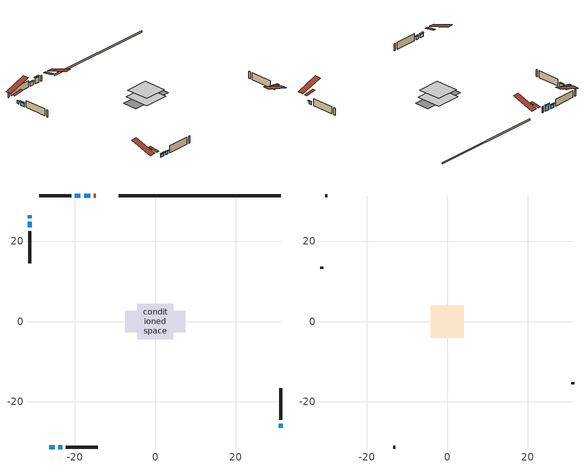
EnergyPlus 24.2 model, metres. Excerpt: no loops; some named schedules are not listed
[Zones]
conditioned space
 floor adiabatic (Floor2 construction): -4.42,-4.42 -4.42,4.42 4.42,4.42 4.42,-4.42 z0.46
 floor adiabatic (AdiabaticFloorConstruction): -4.42,-4.42 -4.42,4.42 4.42,4.42 4.42,-4.42 z0.46
 floor foundation (Slab1 construction): -7.43,-2.63 -7.43,2.63 7.43,2.63 7.43,-2.63 z0
 wall outside (AdiabaticWallConstruction 1): -14.8,31.18 -15.24,31.18 z0.46:2.49
 wall outside (AdiabaticWallConstruction): -31.18,26.36 -31.18,25.66 / -18.62,31.18 -20,31.18 / -31.18,24.73 -31.18,23.36 z0.46:1.68; 31.18,-26.36 31.18,-25.39 z0.46:1.43; -16.17,31.18 -17.7,31.18 z0.46:2.49; -26.36,-31.18 -24.99,-31.18 z0.46:1.58; -24.06,-31.18 -23.14,-31.18 z0.46:1.48
 wall outside (Wall1 construction): -20.93,31.18 -28.85,31.18 / -22.22,-31.18 -14.29,-31.18 / -31.18,22.43 -31.18,14.5 / 31.18,-24.46 31.18,-16.54 z0.46:2.9
 wall foundation (FoundationWall1 construction): 31.18,31.18 -9.05,31.18 z0:0.46
 window (WindowConstruction 6): -31.18,26.36 -31.18,25.66 z0.46:1.68
 window (WindowConstruction): 31.18,-26.36 31.18,-25.39 z0.46:1.43
 window (WindowConstruction 1): -16.17,31.18 -17.7,31.18 z0.46:2.49
 window (WindowConstruction 2): -18.63,31.18 -20,31.18 z0.46:1.68
 window (WindowConstruction 3): -31.18,24.73 -31.18,23.36 z0.46:1.68
 window (WindowConstruction 4): -26.36,-31.18 -24.99,-31.18 z0.46:1.58
 window (WindowConstruction 5): -24.06,-31.18 -23.14,-31.18 z0.46:1.47
 door (Door): -14.8,31.18 -15.24,31.18 z0.46:2.49
 ceiling adiabatic (AdiabaticFloorConstruction): 4.42,-4.42 4.42,4.42 -4.42,4.42 -4.42,-4.42 z0.46
 roof outside (Roof2 construction): -13.88,31.18,2.9 -13.88,27.69,3.48 -12.99,27.69,3.48 -12.99,31.18,2.9; -27.29,-31.18,2.9 -27.29,-27.69,3.48 -28.17,-27.69,3.48 -28.17,-31.18,2.9; -31.18,27.29,2.9 -27.69,27.29,3.48 -27.69,28.17,3.48 -31.18,28.17,2.9; 31.18,-27.29,2.9 27.69,-27.29,3.48 27.69,-28.17,3.48 31.18,-28.17,2.9
attic - vented
 floor to conditioned space (Floor1 construction Reversed): -4.05,-4.05 -4.05,4.05 4.05,4.05 4.05,-4.05 z2.9
 wall outside (Wall2 construction): -29.78,31.18 -30.25,31.18 / -13.36,-31.18 -12.89,-31.18 / -31.18,13.57 -31.18,13.1 / 31.18,-15.61 31.18,-15.14 z0.46:2.9
 roof outside (Roof1 construction): -12.06,31.18,2.9 -12.06,23.29,5.53 -9.98,23.29,5.53 -9.98,31.18,2.9; -29.1,-31.18,2.9 -29.1,-23.29,5.53 -31.18,-23.29,5.53 -31.18,-31.18,2.9; -31.18,29.1,2.9 -23.29,29.1,5.53 -23.29,31.18,5.53 -31.18,31.18,2.9; 31.18,-29.1,2.9 23.29,-29.1,5.53 23.29,-31.18,5.53 31.18,-31.18,2.9
shading: 31.18,-25.19 31.18,-26.56 31.59,-26.56 31.59,-25.19 z1.63; -17.9,31.18 -15.97,31.18 -15.97,31.59 -17.9,31.59 z2.69; -20.2,31.18 -18.42,31.18 -18.42,31.59 -20.2,31.59 z1.88; -31.18,23.16 -31.18,24.93 -31.59,24.93 -31.59,23.16 z1.88; -24.79,-31.18 -26.56,-31.18 -26.56,-31.59 -24.79,-31.59 z1.78; -22.94,-31.18 -24.26,-31.18 -24.26,-31.59 -22.94,-31.59 z1.68
[Building]
Building 1: Terrain=Suburbs
[Site:Location]
Quebec Intl AP_QC: Latitude {deg}=46.8; Longitude {deg}=-71.38; Time Zone {hr}=-5; Elevation {m}=74; Keep Site Location Information=Yes
[Site:GroundTemperature:Shallow]
0.0108218, -2.24938, -2.43038, -1.3578, 2.94801, 7.23376, 10.9493, 13.303, 13.5029, 11.5886, 7.96783, 3.81355
[Site:WaterMainsTemperature]
Calculation Method=Schedule; Temperature Schedule=mains temperature schedule
[Material] Roughness=Rough; Thermal Absorptance=0.9
Name | Thickness {m} | Conductivity {W/m-K} | Density {kg/m3} | Specific Heat {J/kg-K} | Solar Absorptance | Visible Absorptance
asphalt or fiberglass shingles | 0.00635 | 0.162714 | 1121.4 | 1465.45 | 0.4 | 0.4
ceiling loosefill ins | 0.169333 | 0.0480833 | 16.02 | 1046.75 | 0.7 | 0.7
ceiling stud and cavity | 0.1397 | 0.102768 | 65.682 | 1177.47 | 0.7 | 0.7
concrete 4.0 in. | 0.1016 | 1.803125 | 2242.8 | 837.4 | 0.7 | 0.7
concrete 8.0 in. | 0.2032 | 1.803125 | 2242.8 | 837.4 | 0.7 | 0.7
door material | 0.04445 | 0.0451087 | 512.64 | 1214.23 | 0.7 | 0.7
exterior vertical ins | 0.0725944 | 0.029427 | 32.04 | 1214.23 | 0.7 | 0.7
floor covering | 0.0127 | 0.0433444 | 54.468 | 1339.84 | 0.6 | 0.6
floor rigid ins; wall rigid ins 1 | 0.512978 | 0.029427 | 32.04 | 1214.23 | 0.7 | 0.7
floor stud and cavity | 0.1397 | 0.112392 | 92.3553 | 1139.71 | 0.7 | 0.7
floor stud and cavity 1 | 0.1397 | 1.75129 | 37.0049 | 1207.88 | 0.7 | 0.7
furniture material conditioned space 1 | 0.1524 | 0.115458 | 640.8 | 1214.23 | 0.6 | 0.6
gypsum board | 0.0127 | 0.160291 | 801 | 837.4 | 0.6 | 0.6
gypsum board 1 | 0.0127 | 0.160291 | 801 | 837.4 | 0.7 | 0.7
osb sheathing 0.5 in. | 0.0127 | 0.115458 | 512.64 | 1214.23 | 0.7 | 0.7
osb sheathing 0.75 in. | 0.01905 | 0.115458 | 512.64 | 1214.23 | 0.7 | 0.7
roof rigid ins; wall rigid ins | 0.051816 | 0.029427 | 32.04 | 1214.23 | 0.7 | 0.7
roof stud and cavity | 0.2032 | 0.182577 | 78.34581 | 1123.46 | 0.7 | 0.7
wall stud and cavity | 0.1397 | 0.110499 | 139.0536 | 1170.24 | 0.7 | 0.7
wall stud and cavity 1 | 0.0889 | 6.1454 | 50.32683 | 1063.81 | 0.6 | 0.6
wall stud and cavity 2 | 0.0889 | 0.380278 | 52.3479 | 1209.89 | 0.7 | 0.7
wall stud and cavity 3 | 0.0889 | 0.391764 | 83.0341 | 1211.67 | 0.7 | 0.7
wood siding | 0.0254 | 0.102417 | 544.68 | 1172.36 | 0.4 | 0.4
wood siding 1 | 0.00254 | 0.102417 | 544.68 | 1172.36 | 0.4 | 0.4
wood siding 2; wood siding 3 | 0.0254 | 0.102417 | 544.68 | 1172.36 | 0.7 | 0.7
[WindowMaterial:SimpleGlazingSystem]
Name | U-Factor {W/m2-K} | Solar Heat Gain Coefficient
WindowMaterial | 2.42678 | 0.53
WindowMaterial 1 | 2.24395 | 0.54
WindowMaterial 2 | 1.78914 | 0.51
WindowMaterial 3 | 1.80901 | 0.51
WindowMaterial 4 | 2.42791 | 0.53
WindowMaterial 5 | 1.58757 | 0.52
[Construction]
AdiabaticFloorConstruction: floor stud and cavity 1, floor rigid ins, osb sheathing 0.75 in., floor covering
AdiabaticWallConstruction: wood siding 2, wall rigid ins 1, wall stud and cavity 2, gypsum board
AdiabaticWallConstruction 1: wood siding 3, wall rigid ins 1, wall stud and cavity 2, gypsum board
Door: door material
Floor1 construction Reversed: gypsum board, ceiling stud and cavity, ceiling loosefill ins
Floor2 construction: floor stud and cavity, osb sheathing 0.75 in., floor covering
FoundationWall1 construction: concrete 8.0 in., gypsum board 1
furniture construction conditioned space 1: furniture material conditioned space 1
PartitionWallConstruction: gypsum board, wall stud and cavity 3, gypsum board
Roof1 construction: asphalt or fiberglass shingles
Roof2 construction: asphalt or fiberglass shingles, roof rigid ins, osb sheathing 0.75 in., roof stud and cavity, gypsum board
Slab1 construction: concrete 4.0 in.
Wall1 construction: wood siding, wall rigid ins, osb sheathing 0.5 in., wall stud and cavity, gypsum board
Wall2 construction: wood siding 1, wall stud and cavity 1
WindowConstruction: WindowMaterial
WindowConstruction 1: WindowMaterial 1
WindowConstruction 2; WindowConstruction 3: WindowMaterial 2
WindowConstruction 4: WindowMaterial 3
WindowConstruction 5: WindowMaterial 4
WindowConstruction 6: WindowMaterial 5
[Zone] Multiplier=1; Part of Total Floor Area=Yes
Name | Volume {m3}
attic - vented | 28.0542
conditioned space | 172.9
[Space]
Name | Zone | Volume {m3}
attic - vented 1 | attic - vented | 28.0542
conditioned space 1 | conditioned space | 172.9
[ZoneInfiltration:EffectiveLeakageArea]
infil attic - vented 1: Zone or Space=attic - vented 1; Schedule=Always On Discrete; Effective Air Leakage Area {cm2}=2425.11; Stack Coefficient=0.000352532; Wind Coefficient=1.26858e-05
[ZoneMixing]
whole house fan mix: Zone or Space=attic - vented; Schedule=Always On Continuous; Design Flow Rate Calculation Method=Flow/Zone; Design Flow Rate {m3/s}=0; Source Zone or Space=conditioned space
[SurfaceProperty:ExposedFoundationPerimeter]
Slab1: Exposed Perimeter Calculation Method=TotalExposedPerimeter; Total Exposed Perimeter {m}=40.235
[InternalMass] Zone or ZoneList=conditioned space; Space or SpaceList=conditioned space 1
Name | Construction | Surface Area {m2}
furniture mass conditioned space 1 | furniture construction conditioned space 1 | 93.8561
partition wall mass | PartitionWallConstruction | 156.42
[Lights]
interior lighting: Zone or ZoneList or Space or SpaceList=conditioned space 1; Schedule=interior lighting schedule; Design Level Calculation Method=LightingLevel; Lighting Level {W}=343.2; Return Air Fraction=0; Fraction Radiant=0.6; Fraction Visible=0.2; Fraction Replaceable=1
[People]
occupants: Zone or ZoneList or Space or SpaceList=conditioned space 1; Number of People Schedule=occupants schedule; Number of People Calculation Method=People; Number of People=3; Fraction Radiant=0.314171; Sensible Heat Fraction=0.56303; Activity Level Schedule=occupants activity schedule; Carbon Dioxide Generation Rate {m3/s-W}=0; Enable ASHRAE 55 Comfort Warnings=No; Mean Radiant Temperature Calculation Type=EnclosureAveraged
[ElectricEquipment] Zone or ZoneList or Space or SpaceList=conditioned space 1; Design Level Calculation Method=EquipmentLevel
Name | Schedule | Design Level {W} | Fraction Latent | Fraction Radiant | Fraction Lost
clothes dryer | clothes dryer schedule | 140.772 | 0.015 | 0.081 | 0.85
clothes washer | clothes washer schedule | 32.1985 | 0.03 | 0.162 | 0.7
cooking range | cooking range schedule | 215.147 | 0.08 | 0.432 | 0.2
dishwasher | dishwasher schedule | 66.8632 | 0.3 | 0.18 | 0.4
fridge | fridge schedule | 72.9452 | 0 | 0.6 | 0
mech vent bath fan 0 | mech vent bath fan 0 schedule | 50.2 | 0 | 0 | 1
mech vent house fan | mech vent house fan schedule | 0 | 0 | 0 | 1
mech vent house fan cfis | mech vent house fan cfis schedule | 0 | 0 | 0 | 0
mech vent range fan 0 | mech vent range fan 0 schedule | 57 | 0 | 0 | 1
misc plug loads | misc plug loads schedule | 494.7 | 0.045 | 0.513 | 0.1
whole house fan | Always On Discrete | 0 | 0 | 0 | 1
[OtherEquipment] Zone or ZoneList or Space or SpaceList=conditioned space 1; Design Level Calculation Method=EquipmentLevel
Name | Fuel Type | Schedule | Design Level {W} | Fraction Latent | Fraction Radiant | Fraction Lost
clothes dryer 1 | Electricity | clothes dryer schedule | 0 | 0.015 | 0.081 | 0.85
cooking range 1 | Electricity | cooking range schedule | 0 | 0.08 | 0.432 | 0.2
general water use latent | None | general water use schedule | 62.594 | 1 | 0 | 0
general water use sensible | None | general water use schedule | -61.6891 | 0 | 0.6 | 0
mech vent house fan latent load | None | Always On Discrete | 0 | 1 | 0 | 0
mech vent house fan sensible load | None | Always On Discrete | 0 | 0 | 0 | 0
water heater energy adjustment1 | Electricity | Always On Discrete | 0.01 | 0 | 0 | 1
[ZoneInfiltration:DesignFlowRate] Zone or ZoneList or Space or SpaceList=conditioned space 1; Schedule=Always On Discrete; Design Flow Rate Calculation Method=Flow/Zone; Design Flow Rate {m3/s}=0
infil flow; natural vent flow; whole house fan flow
[ZoneControl:Thermostat]
conditioned space Thermostat: Zone or ZoneList=conditioned space; Control Type Schedule=conditioned space Thermostat Schedule; Control 1=conditioned space temperature setpoint; Temperature Difference Between Cutout And Setpoint {deltaC}=0
[ZoneHVAC:Baseboard:Convective:Electric]
electric baseboard: Availability Schedule=Always On Discrete; Heating Design Capacity {W}=9993.43; Efficiency=1
[Zone equipment]
conditioned space: electric baseboard
[Foundation:Kiva]
Foundation Kiva 1: Initial Indoor Air Temperature {C}=18; Wall Height Above Grade {m}=0.460004; Wall Depth Below Slab {m}=0.2032; Custom Block Material Name 1=exterior vertical ins; Custom Block Depth 1 {m}=0.460004; Custom Block X Position 1 {m}=0.2159; Custom Block Z Position 1 {m}=0
[Foundation:Kiva:Settings]
Soil Conductivity {W/m-K}=0.849921; Soil Density {kg/m3}=1842.3; Soil Specific Heat {J/kg-K}=418.7; Ground Solar Absorptivity=0.9; Ground Thermal Absorptivity=0.9; Ground Surface Roughness {m}=0.03; Far-Field Width {m}=40; Deep-Ground Boundary Condition=ZeroFlux; Deep-Ground Depth {m}=40; Minimum Cell Dimension {m}=0.2; Maximum Cell Growth Coefficient=3; Simulation Timestep=Timestep
[Exterior:Lights]
exterior lighting: Schedule=exterior lighting schedule; Design Level {W}=75.6
[EnergyManagementSystem:GlobalVariable]
infil_program_Qfan
infil_program_Qinf
natural_vent_program_Qnv
natural_vent_program_Qwhf
[EnergyManagementSystem:Sensor]
Name | Output:Variable or Output:Meter Index Key | Output:Variable or Output:Meter
airflow_gain | infil flow | Infiltration Sensible Heat Gain Energy
airflow_gain_1 | natural vent flow | Infiltration Sensible Heat Gain Energy
airflow_gain_2 | whole house fan flow | Infiltration Sensible Heat Gain Energy
airflow_loss | infil flow | Infiltration Sensible Heat Loss Energy
airflow_loss_1 | natural vent flow | Infiltration Sensible Heat Loss Energy
airflow_loss_2 | whole house fan flow | Infiltration Sensible Heat Loss Energy
clg_load_cond |  | Cooling:EnergyTransfer:Zone:CONDITIONED SPACE
clg_sp_s; clg_sp_s_1 | cooling setpoint | Schedule Value
clothes_dryer_exhaust_0_sch_s | clothes dryer exhaust 0 schedule | Schedule Value
conditioned_space_clg_unmet_s | conditioned space | Zone Cooling Setpoint Not Met Time
conditioned_space_htg_unmet_s | conditioned space | Zone Heating Setpoint Not Met Time
cool_season | cooling season schedule | Schedule Value
fridge_tin_s | conditioned space | Zone Mean Air Temperature
htg_load_cond |  | Heating:EnergyTransfer:Zone:CONDITIONED SPACE
htg_sp_s; htg_sp_s_1 | heating setpoint | Schedule Value
ig_ee_conv | clothes dryer | Electric Equipment Convective Heating Energy
ig_ee_conv_2 | cooking range | Electric Equipment Convective Heating Energy
ig_ee_conv_4 | fridge | Electric Equipment Convective Heating Energy
ig_ee_conv_5 | misc plug loads | Electric Equipment Convective Heating Energy
ig_ee_conv_6 | whole house fan | Electric Equipment Convective Heating Energy
ig_ee_rad | clothes dryer | Electric Equipment Radiant Heating Energy
ig_ee_rad_2 | cooking range | Electric Equipment Radiant Heating Energy
ig_ee_rad_4 | fridge | Electric Equipment Radiant Heating Energy
ig_ee_rad_5 | misc plug loads | Electric Equipment Radiant Heating Energy
ig_ee_rad_6 | whole house fan | Electric Equipment Radiant Heating Energy
ig_lgt_conv | interior lighting | Lights Convective Heating Energy
ig_lgt_rad | interior lighting | Lights Radiant Heating Energy
ig_lgt_vis | interior lighting | Lights Visible Radiation Heating Energy
ig_oe_conv | clothes dryer 1 | Other Equipment Convective Heating Energy
ig_oe_conv_1 | cooking range 1 | Other Equipment Convective Heating Energy
ig_oe_conv_2 | general water use latent | Other Equipment Convective Heating Energy
ig_oe_conv_3 | general water use sensible | Other Equipment Convective Heating Energy
ig_oe_conv_4 | water heater energy adjustment1 | Other Equipment Convective Heating Energy
ig_oe_rad | clothes dryer 1 | Other Equipment Radiant Heating Energy
ig_oe_rad_1 | cooking range 1 | Other Equipment Radiant Heating Energy
ig_oe_rad_2 | general water use latent | Other Equipment Radiant Heating Energy
ig_oe_rad_3 | general water use sensible | Other Equipment Radiant Heating Energy
ig_oe_rad_4 | water heater energy adjustment1 | Other Equipment Radiant Heating Energy
ig_ppl_conv | occupants | People Convective Heating Energy
ig_ppl_rad | occupants | People Radiant Heating Energy
im_conv | furniture mass conditioned space 1 | Surface Inside Face Convection Heat Gain Energy
im_conv_1 | partition wall mass | Surface Inside Face Convection Heat Gain Energy
im_ig | furniture mass conditioned space 1 | Surface Inside Face Internal Gains Radiation Heat Gain Energy
im_ig_1 | partition wall mass | Surface Inside Face Internal Gains Radiation Heat Gain Energy
im_lgt | furniture mass conditioned space 1 | Surface Inside Face Lights Radiation Heat Gain Energy
im_lgt_1 | partition wall mass | Surface Inside Face Lights Radiation Heat Gain Energy
im_sol | furniture mass conditioned space 1 | Surface Inside Face Solar Radiation Heat Gain Energy
im_sol_1 | partition wall mass | Surface Inside Face Solar Radiation Heat Gain Energy
im_surf | furniture mass conditioned space 1 | Surface Inside Face Net Surface Thermal Radiation Heat Gain Energy
im_surf_1 | partition wall mass | Surface Inside Face Net Surface Thermal Radiation Heat Gain Energy
mech_vent_bath_fan_0_sch_s | mech vent bath fan 0 schedule | Schedule Value
mech_vent_range_fan_0_sch_s | mech vent range fan 0 schedule | Schedule Value
mv_conv | mech vent bath fan 0 | Electric Equipment Convective Heating Energy
mv_conv_1 | mech vent house fan | Electric Equipment Convective Heating Energy
mv_conv_2 | mech vent house fan cfis | Electric Equipment Convective Heating Energy
mv_conv_3 | mech vent range fan 0 | Electric Equipment Convective Heating Energy
mv_conv_4 | mech vent house fan latent load | Other Equipment Convective Heating Energy
mv_conv_5 | mech vent house fan sensible load | Other Equipment Convective Heating Energy
mv_rad | mech vent bath fan 0 | Electric Equipment Radiant Heating Energy
mv_rad_1 | mech vent house fan | Electric Equipment Radiant Heating Energy
mv_rad_2 | mech vent house fan cfis | Electric Equipment Radiant Heating Energy
mv_rad_3 | mech vent range fan 0 | Electric Equipment Radiant Heating Energy
mv_rad_4 | mech vent house fan latent load | Other Equipment Radiant Heating Energy
mv_rad_5 | mech vent house fan sensible load | Other Equipment Radiant Heating Energy
natural_vent_s | natural vent schedule | Schedule Value
out_pb_s |  | Site Outdoor Air Barometric Pressure
out_wt_s |  | Site Outdoor Air Humidity Ratio
site_vw_s |  | Site Wind Speed
ss_back_out | Window1 | Surface Window Shortwave from Zone Back Out Window Heat Transfer Rate
ss_back_out_1 | Window2 | Surface Window Shortwave from Zone Back Out Window Heat Transfer Rate
ss_back_out_2 | Window3 | Surface Window Shortwave from Zone Back Out Window Heat Transfer Rate
ss_back_out_3 | Window4 | Surface Window Shortwave from Zone Back Out Window Heat Transfer Rate
ss_back_out_4 | Window5 | Surface Window Shortwave from Zone Back Out Window Heat Transfer Rate
ss_back_out_5 | Window6 | Surface Window Shortwave from Zone Back Out Window Heat Transfer Rate
ss_back_out_6 | Window7 | Surface Window Shortwave from Zone Back Out Window Heat Transfer Rate
ss_conv | Door1 | Surface Inside Face Convection Heat Gain Energy
ss_conv_1 | Window1 | Surface Inside Face Convection Heat Gain Energy
ss_conv_2 | Window2 | Surface Inside Face Convection Heat Gain Energy
ss_conv_3 | Window3 | Surface Inside Face Convection Heat Gain Energy
ss_conv_4 | Window4 | Surface Inside Face Convection Heat Gain Energy
ss_conv_5 | Window5 | Surface Inside Face Convection Heat Gain Energy
ss_conv_6 | Window6 | Surface Inside Face Convection Heat Gain Energy
ss_conv_7 | Window7 | Surface Inside Face Convection Heat Gain Energy
ss_ig | Door1 | Surface Inside Face Internal Gains Radiation Heat Gain Energy
ss_ig_1 | Window1 | Surface Inside Face Internal Gains Radiation Heat Gain Energy
ss_ig_2 | Window2 | Surface Inside Face Internal Gains Radiation Heat Gain Energy
ss_ig_3 | Window3 | Surface Inside Face Internal Gains Radiation Heat Gain Energy
ss_ig_4 | Window4 | Surface Inside Face Internal Gains Radiation Heat Gain Energy
ss_ig_5 | Window5 | Surface Inside Face Internal Gains Radiation Heat Gain Energy
ss_ig_6 | Window6 | Surface Inside Face Internal Gains Radiation Heat Gain Energy
ss_ig_7 | Window7 | Surface Inside Face Internal Gains Radiation Heat Gain Energy
ss_lgt | Door1 | Surface Inside Face Lights Radiation Heat Gain Energy
ss_sol | Door1 | Surface Inside Face Solar Radiation Heat Gain Energy
ss_surf | Door1 | Surface Inside Face Net Surface Thermal Radiation Heat Gain Energy
ss_surf_1 | Window1 | Surface Inside Face Net Surface Thermal Radiation Heat Gain Energy
ss_surf_2 | Window2 | Surface Inside Face Net Surface Thermal Radiation Heat Gain Energy
ss_surf_3 | Window3 | Surface Inside Face Net Surface Thermal Radiation Heat Gain Energy
ss_surf_4 | Window4 | Surface Inside Face Net Surface Thermal Radiation Heat Gain Energy
ss_surf_5 | Window5 | Surface Inside Face Net Surface Thermal Radiation Heat Gain Energy
ss_surf_6 | Window6 | Surface Inside Face Net Surface Thermal Radiation Heat Gain Energy
ss_surf_7 | Window7 | Surface Inside Face Net Surface Thermal Radiation Heat Gain Energy
ss_trans_in | Window1 | Surface Window Transmitted Solar Radiation Rate
ss_trans_in_1 | Window2 | Surface Window Transmitted Solar Radiation Rate
ss_trans_in_2 | Window3 | Surface Window Transmitted Solar Radiation Rate
ss_trans_in_3 | Window4 | Surface Window Transmitted Solar Radiation Rate
ss_trans_in_4 | Window5 | Surface Window Transmitted Solar Radiation Rate
ss_trans_in_5 | Window6 | Surface Window Transmitted Solar Radiation Rate
ss_trans_in_6 | Window7 | Surface Window Transmitted Solar Radiation Rate
ss_trans_out | Window1 | Surface Inside Face Initial Transmitted Diffuse Transmitted Out Window Solar Radiation Rate
ss_trans_out_1 | Window2 | Surface Inside Face Initial Transmitted Diffuse Transmitted Out Window Solar Radiation Rate
ss_trans_out_2 | Window3 | Surface Inside Face Initial Transmitted Diffuse Transmitted Out Window Solar Radiation Rate
ss_trans_out_3 | Window4 | Surface Inside Face Initial Transmitted Diffuse Transmitted Out Window Solar Radiation Rate
ss_trans_out_4 | Window5 | Surface Inside Face Initial Transmitted Diffuse Transmitted Out Window Solar Radiation Rate
ss_trans_out_5 | Window6 | Surface Inside Face Initial Transmitted Diffuse Transmitted Out Window Solar Radiation Rate
ss_trans_out_6 | Window7 | Surface Inside Face Initial Transmitted Diffuse Transmitted Out Window Solar Radiation Rate
s_conv | Floor1 | Surface Inside Face Convection Heat Gain Energy
s_conv_1 | Floor2 | Surface Inside Face Convection Heat Gain Energy
s_conv_10 | Wall1:0 | Surface Inside Face Convection Heat Gain Energy
s_conv_11 | Wall1:180 | Surface Inside Face Convection Heat Gain Energy
s_conv_12 | Wall1:270 | Surface Inside Face Convection Heat Gain Energy
s_conv_13 | Wall1:90 | Surface Inside Face Convection Heat Gain Energy
s_conv_2 | FoundationWall1 | Surface Inside Face Convection Heat Gain Energy
s_conv_3 | inferred conditioned ceiling | Surface Inside Face Convection Heat Gain Energy
s_conv_4 | inferred conditioned floor | Surface Inside Face Convection Heat Gain Energy
s_conv_5 | Roof2:0 | Surface Inside Face Convection Heat Gain Energy
s_conv_6 | Roof2:180 | Surface Inside Face Convection Heat Gain Energy
s_conv_7 | Roof2:270 | Surface Inside Face Convection Heat Gain Energy
s_conv_8 | Roof2:90 | Surface Inside Face Convection Heat Gain Energy
s_conv_9 | Slab1 | Surface Inside Face Convection Heat Gain Energy
s_ig | Floor1 | Surface Inside Face Internal Gains Radiation Heat Gain Energy
s_ig_1 | Floor2 | Surface Inside Face Internal Gains Radiation Heat Gain Energy
s_ig_10 | Wall1:0 | Surface Inside Face Internal Gains Radiation Heat Gain Energy
s_ig_11 | Wall1:180 | Surface Inside Face Internal Gains Radiation Heat Gain Energy
s_ig_12 | Wall1:270 | Surface Inside Face Internal Gains Radiation Heat Gain Energy
s_ig_13 | Wall1:90 | Surface Inside Face Internal Gains Radiation Heat Gain Energy
s_ig_2 | FoundationWall1 | Surface Inside Face Internal Gains Radiation Heat Gain Energy
s_ig_3 | inferred conditioned ceiling | Surface Inside Face Internal Gains Radiation Heat Gain Energy
s_ig_4 | inferred conditioned floor | Surface Inside Face Internal Gains Radiation Heat Gain Energy
s_ig_5 | Roof2:0 | Surface Inside Face Internal Gains Radiation Heat Gain Energy
s_ig_6 | Roof2:180 | Surface Inside Face Internal Gains Radiation Heat Gain Energy
s_ig_7 | Roof2:270 | Surface Inside Face Internal Gains Radiation Heat Gain Energy
s_ig_8 | Roof2:90 | Surface Inside Face Internal Gains Radiation Heat Gain Energy
s_ig_9 | Slab1 | Surface Inside Face Internal Gains Radiation Heat Gain Energy
s_lgt | Floor1 | Surface Inside Face Lights Radiation Heat Gain Energy
s_lgt_1 | Floor2 | Surface Inside Face Lights Radiation Heat Gain Energy
s_lgt_10 | Wall1:0 | Surface Inside Face Lights Radiation Heat Gain Energy
s_lgt_11 | Wall1:180 | Surface Inside Face Lights Radiation Heat Gain Energy
s_lgt_12 | Wall1:270 | Surface Inside Face Lights Radiation Heat Gain Energy
s_lgt_13 | Wall1:90 | Surface Inside Face Lights Radiation Heat Gain Energy
s_lgt_2 | FoundationWall1 | Surface Inside Face Lights Radiation Heat Gain Energy
s_lgt_3 | inferred conditioned ceiling | Surface Inside Face Lights Radiation Heat Gain Energy
s_lgt_4 | inferred conditioned floor | Surface Inside Face Lights Radiation Heat Gain Energy
s_lgt_5 | Roof2:0 | Surface Inside Face Lights Radiation Heat Gain Energy
s_lgt_6 | Roof2:180 | Surface Inside Face Lights Radiation Heat Gain Energy
s_lgt_7 | Roof2:270 | Surface Inside Face Lights Radiation Heat Gain Energy
s_lgt_8 | Roof2:90 | Surface Inside Face Lights Radiation Heat Gain Energy
s_lgt_9 | Slab1 | Surface Inside Face Lights Radiation Heat Gain Energy
s_sol | Floor1 | Surface Inside Face Solar Radiation Heat Gain Energy
s_sol_1 | Floor2 | Surface Inside Face Solar Radiation Heat Gain Energy
s_sol_10 | Wall1:0 | Surface Inside Face Solar Radiation Heat Gain Energy
s_sol_11 | Wall1:180 | Surface Inside Face Solar Radiation Heat Gain Energy
s_sol_12 | Wall1:270 | Surface Inside Face Solar Radiation Heat Gain Energy
s_sol_13 | Wall1:90 | Surface Inside Face Solar Radiation Heat Gain Energy
s_sol_2 | FoundationWall1 | Surface Inside Face Solar Radiation Heat Gain Energy
s_sol_3 | inferred conditioned ceiling | Surface Inside Face Solar Radiation Heat Gain Energy
s_sol_4 | inferred conditioned floor | Surface Inside Face Solar Radiation Heat Gain Energy
s_sol_5 | Roof2:0 | Surface Inside Face Solar Radiation Heat Gain Energy
s_sol_6 | Roof2:180 | Surface Inside Face Solar Radiation Heat Gain Energy
s_sol_7 | Roof2:270 | Surface Inside Face Solar Radiation Heat Gain Energy
s_sol_8 | Roof2:90 | Surface Inside Face Solar Radiation Heat Gain Energy
s_sol_9 | Slab1 | Surface Inside Face Solar Radiation Heat Gain Energy
s_surf | Floor1 | Surface Inside Face Net Surface Thermal Radiation Heat Gain Energy
s_surf_1 | Floor2 | Surface Inside Face Net Surface Thermal Radiation Heat Gain Energy
s_surf_10 | Wall1:0 | Surface Inside Face Net Surface Thermal Radiation Heat Gain Energy
